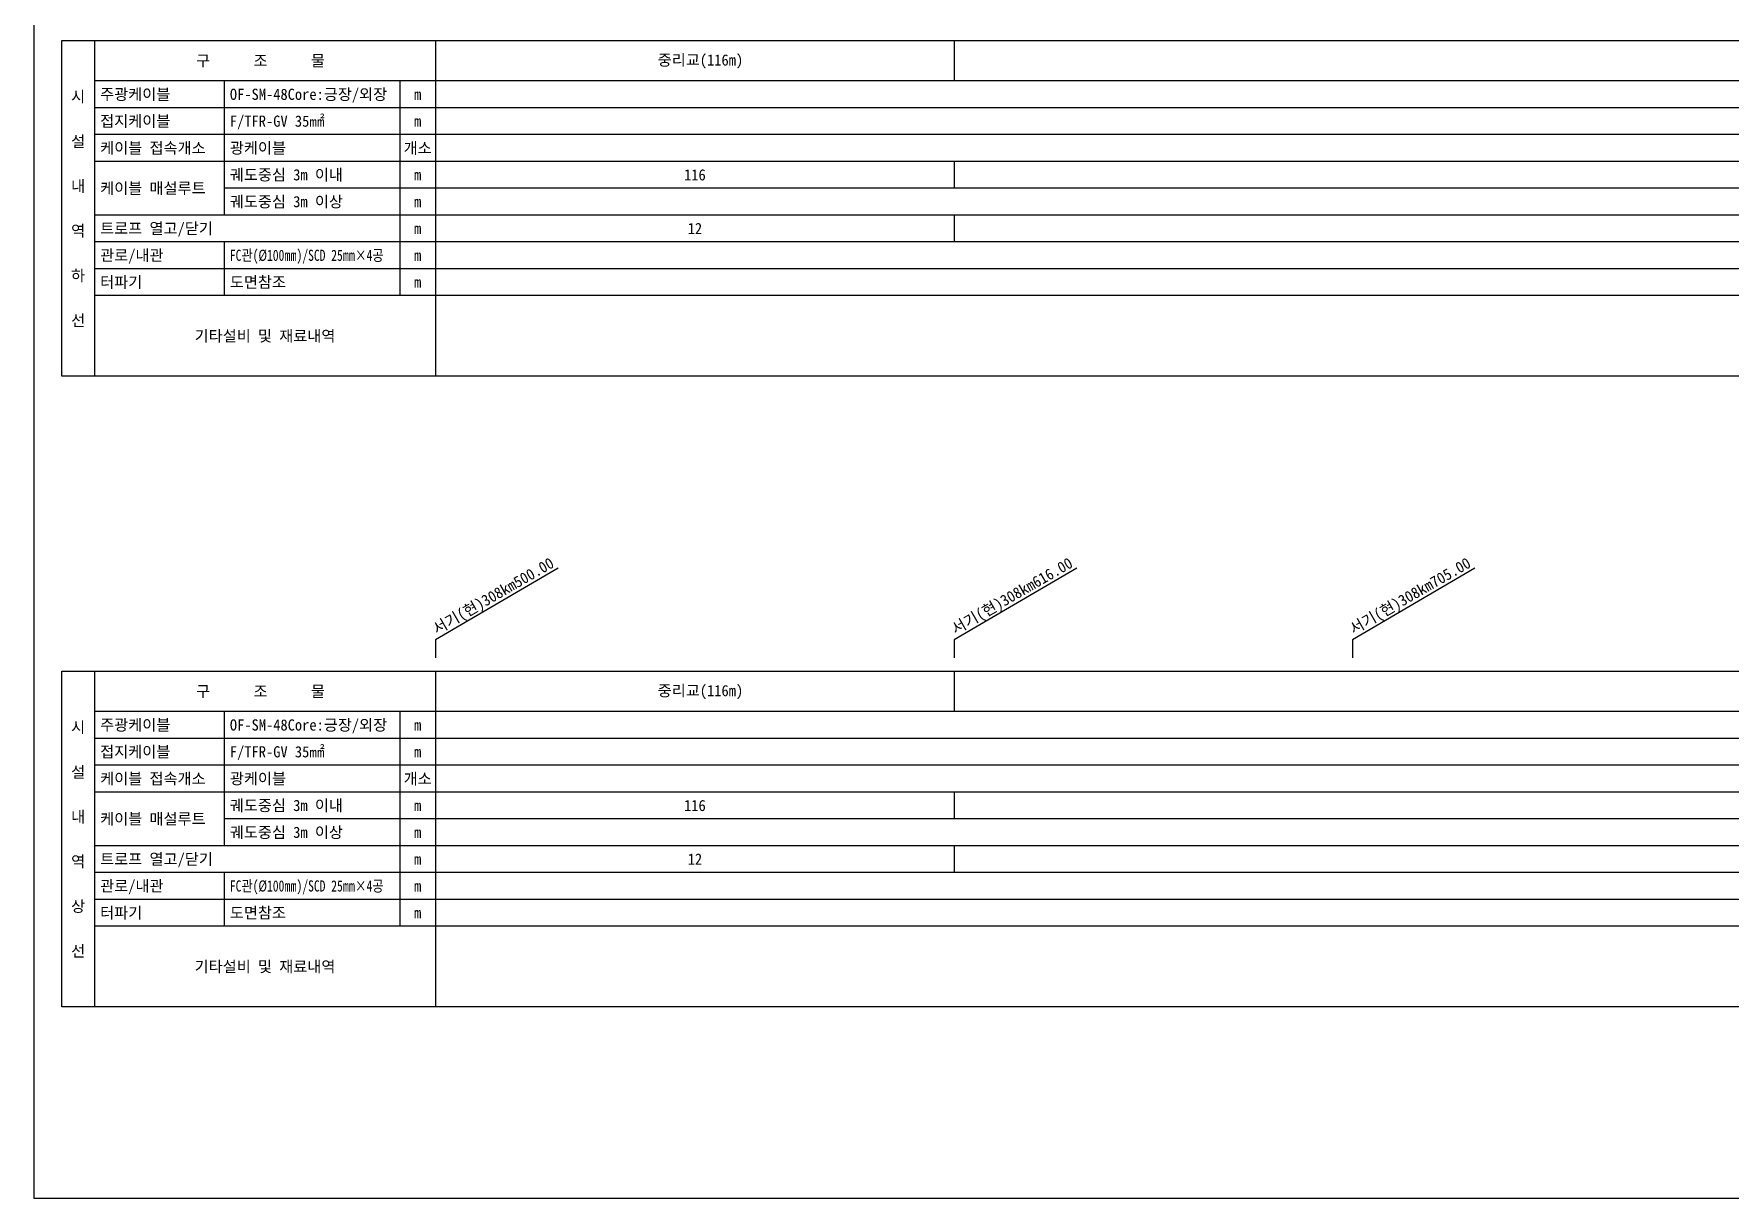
# Model space of a CAD drawing. Header units: millimetres. Extents: x 12262 to 13058, y 1103 to 1809.
# Drawn here: x 12261.9 to 12641.1, y 1103.1 to 1363.4 of the extents above; entities that cross this region are included whole.
import ezdxf
from ezdxf.enums import TextEntityAlignment as Align
from ezdxf.xclip import XClip

# ---------------------------------------------------------------- set-up
doc = ezdxf.new("R2010")
doc.units = ezdxf.units.MM
doc.header["$LTSCALE"] = 10
doc.header["$MEASUREMENT"] = 0
doc.header["$XCLIPFRAME"] = 2
for name, color, linetype in [('TT-TABL-LIN1', 4, 'Continuous'), ('TT-TABL-LIN2', 1, 'Continuous'), ('TT-TABL-TEX1', 6, 'Continuous'), ('TT-TABL-TEX2', 3, 'Continuous'), ('TZ-BASE', 253, 'Continuous'), ('TZ-LEAL', 1, 'Continuous'), ('TZ-LEAT', 3, 'Continuous')]:
    doc.layers.add(name, color=color, linetype=linetype)
doc.layers.add('TX-PAPR', color=2, linetype='Continuous', plot=False)
doc.styles.get("Standard").update_dxf_attribs({"font": 'GulimChe.ttf'})

# ---------------------------------------------------------------- blocks, each defined once
blk = doc.blocks.new('JD-GJG5SREGSF3')
at = {"layer": 'TZ-BASE'}
for p, q in [((137.17, -157.15), (80.77, 237.65)), ((238.18, -157.07), (183.27, 227.3)), ((37.68, -167.82), (-4.45, 127.11))]:
    blk.add_line(p, q, dxfattribs=at)
blk = doc.blocks.new('JD-경부고속하선표_190503')
at = {"layer": 'TT-TABL-LIN1'}
blk.add_lwpolyline([(2, 114), (785.58, 114), (785.58, 39), (2, 39)], close=True, dxfattribs=at)
at = {"layer": 'TT-TABL-LIN2'}
for p, q in [((85.58, 114), (85.58, 39)), ((77.58, 105), (77.58, 57))]:
    blk.add_line(p, q, dxfattribs=at)
for points in [[(9.33, 114), (9.33, 39)], [(785.58, 105), (9.33, 105)], [(38.33, 105), (38.33, 75)], [(785.58, 99), (9.33, 99)], [(785.58, 93), (9.33, 93)], [(785.58, 87), (9.33, 87)], [(785.58, 81), (38.33, 81)], [(785.58, 75), (9.33, 75)], [(785.58, 69), (9.33, 69)], [(38.33, 69), (38.33, 57)], [(785.58, 63), (9.33, 63)], [(785.58, 57), (9.33, 57)]]:
    blk.add_lwpolyline(points, dxfattribs=at)
at = {"layer": 'TT-TABL-TEX1'}
for s, p in [('구      조      물', (46.45, 109.5)), ('시', (5.66, 101.5)), ('설', (5.66, 91.5)), ('내', (5.66, 81.5)), ('역', (5.66, 71.5)), ('하', (5.66, 61.5)), ('선', (5.66, 51.5))]:
    blk.add_text(s, height=2.5, rotation=0, dxfattribs=at).set_placement(p, align=Align.MIDDLE)
at = {"layer": 'TT-TABL-TEX2'}
for s, p in [('주광케이블', (10.59, 102)), ('OF-SM-48Core:긍장/외장', (39.59, 102)), ('접지케이블', (10.59, 96)), ('F/TFR-GV 35㎟', (39.59, 96)), ('케이블 접속개소', (10.59, 90)), ('광케이블', (39.59, 90)), ('궤도중심 3m 이내', (39.59, 84)), ('케이블 매설루트', (10.59, 81)), ('궤도중심 3m 이상', (39.59, 78)), ('트로프 열고/닫기', (10.59, 72)), ('관로/내관', (10.59, 66)), ('터파기', (10.59, 60)), ('도면참조', (39.59, 60))]:
    blk.add_text(s, height=2.5, rotation=0, dxfattribs=at).set_placement(p, align=Align.MIDDLE_LEFT)
for s, p in [('m', (81.58, 102)), ('m', (81.58, 96)), ('m', (81.58, 96)), ('개소', (81.58, 90)), ('m', (81.58, 84)), ('m', (81.58, 78)), ('m', (81.58, 72)), ('m', (81.58, 66)), ('m', (81.58, 60)), ('기타설비 및 재료내역', (47.45, 48))]:
    blk.add_text(s, height=2.5, rotation=0, dxfattribs=at).set_placement(p, align=Align.MIDDLE)
at = {"layer": 'TT-TABL-TEX2', "width": 0.8}
blk.add_text('FC관(Ø100㎜)/SCD 25㎜×4공', height=2.5, rotation=0, dxfattribs=at).set_placement((39.59, 66), align=Align.MIDDLE_LEFT)
blk = doc.blocks.new('JD-경부고속상선표_190503')
at = {"layer": 'TT-TABL-LIN1'}
blk.add_lwpolyline([(2, 114), (785.58, 114), (785.58, 39), (2, 39)], close=True, dxfattribs=at)
at = {"layer": 'TT-TABL-LIN2'}
for p, q in [((85.58, 114), (85.58, 39)), ((77.58, 105), (77.58, 57))]:
    blk.add_line(p, q, dxfattribs=at)
for points in [[(9.33, 114), (9.33, 39)], [(785.58, 105), (9.33, 105)], [(38.33, 105), (38.33, 75)], [(785.58, 99), (9.33, 99)], [(785.58, 93), (9.33, 93)], [(785.58, 87), (9.33, 87)], [(785.58, 81), (38.33, 81)], [(785.58, 75), (9.33, 75)], [(785.58, 69), (9.33, 69)], [(38.33, 69), (38.33, 57)], [(785.58, 63), (9.33, 63)], [(785.58, 57), (9.33, 57)]]:
    blk.add_lwpolyline(points, dxfattribs=at)
at = {"layer": 'TT-TABL-TEX1'}
for s, p in [('구      조      물', (46.45, 109.5)), ('시', (5.66, 101.5)), ('설', (5.66, 91.5)), ('내', (5.66, 81.5)), ('역', (5.66, 71.5)), ('상', (5.66, 61.5)), ('선', (5.66, 51.5))]:
    blk.add_text(s, height=2.5, rotation=0, dxfattribs=at).set_placement(p, align=Align.MIDDLE)
at = {"layer": 'TT-TABL-TEX2'}
for s, p in [('주광케이블', (10.59, 102)), ('OF-SM-48Core:긍장/외장', (39.59, 102)), ('접지케이블', (10.59, 96)), ('F/TFR-GV 35㎟', (39.59, 96)), ('케이블 접속개소', (10.59, 90)), ('광케이블', (39.59, 90)), ('궤도중심 3m 이내', (39.59, 84)), ('케이블 매설루트', (10.59, 81)), ('궤도중심 3m 이상', (39.59, 78)), ('트로프 열고/닫기', (10.59, 72)), ('관로/내관', (10.59, 66)), ('터파기', (10.59, 60)), ('도면참조', (39.59, 60))]:
    blk.add_text(s, height=2.5, rotation=0, dxfattribs=at).set_placement(p, align=Align.MIDDLE_LEFT)
for s, p in [('m', (81.58, 102)), ('m', (81.58, 96)), ('m', (81.58, 96)), ('개소', (81.58, 90)), ('m', (81.58, 84)), ('m', (81.58, 78)), ('m', (81.58, 72)), ('m', (81.58, 66)), ('m', (81.58, 60)), ('기타설비 및 재료내역', (47.45, 48))]:
    blk.add_text(s, height=2.5, rotation=0, dxfattribs=at).set_placement(p, align=Align.MIDDLE)
at = {"layer": 'TT-TABL-TEX2', "width": 0.8}
blk.add_text('FC관(Ø100㎜)/SCD 25㎜×4공', height=2.5, rotation=0, dxfattribs=at).set_placement((39.59, 66), align=Align.MIDDLE_LEFT)

msp = doc.modelspace()

# ---------------------------------------------------------------- linework, layer by layer
at = {"layer": 'TT-TABL-LIN2'}
for p, q in [((12467.68, 1361.87), (12467.68, 1352.87)), ((12467.68, 1220.85), (12467.68, 1211.85))]:
    msp.add_line(p, q, dxfattribs=at)
at = {"layer": 'TX-PAPR'}
msp.add_lwpolyline([(12261.89, 1103.05), (13057.89, 1103.05), (13057.89, 1619.05), (12261.89, 1619.05)], close=True, dxfattribs=at)
at = {"layer": 'TZ-LEAL'}
for points in [[(12467.68, 1334.87), (12467.68, 1328.87)], [(12467.68, 1322.87), (12467.68, 1316.87)], [(12379.07, 1243.87), (12351.68, 1227.85), (12351.68, 1223.85)], [(12495.07, 1243.87), (12467.68, 1227.85), (12467.68, 1223.85)], [(12584.07, 1243.87), (12556.68, 1227.85), (12556.68, 1223.85)], [(12467.68, 1193.85), (12467.68, 1187.85)], [(12467.68, 1181.85), (12467.68, 1175.85)]]:
    msp.add_lwpolyline(points, dxfattribs=at)

# ---------------------------------------------------------------- block references
at = {"layer": 'TT-TABL-LIN2'}
for name, p in [('JD-경부고속하선표_190503', (12266.11, 1247.87)), ('JD-경부고속상선표_190503', (12266.11, 1106.85))]:
    msp.add_blockref(name, p, dxfattribs=at)
at = {"layer": 'TZ-BASE'}
ref = msp.add_blockref('JD-GJG5SREGSF3', (12347.77, 1481.3), dxfattribs=at)
XClip(ref).set_block_clipping_path([(702.4831646336, 75.0000000057), (697.2310198304, -74.9999999943), (2.6260725488, -75), (-2.6260722576, 75)])

# ---------------------------------------------------------------- texts
at = {"layer": 'TT-TABL-TEX2'}
for p in [(12410.92, 1357.37), (12410.92, 1216.35)]:
    msp.add_text('중리교(116m)', height=2.5, dxfattribs=at).set_placement(p, align=Align.MIDDLE)
for s, p in [('116', (12409.68, 1331.87)), ('12', (12409.68, 1319.87)), ('116', (12409.68, 1190.85)), ('12', (12409.68, 1178.85))]:
    msp.add_text(s, height=2.5, dxfattribs=at).set_placement(p, align=Align.MIDDLE_CENTER)
at = {"layer": 'TZ-LEAT'}
for s, p in [('서기(현)308㎞500.00', (12365.18, 1236.64)), ('서기(현)308㎞616.00', (12481.18, 1236.64)), ('서기(현)308㎞705.00', (12570.18, 1236.64))]:
    msp.add_text(s, height=2.5, rotation=30, dxfattribs=at).set_placement(p, align=Align.CENTER)

doc.saveas('drawing.dxf')
